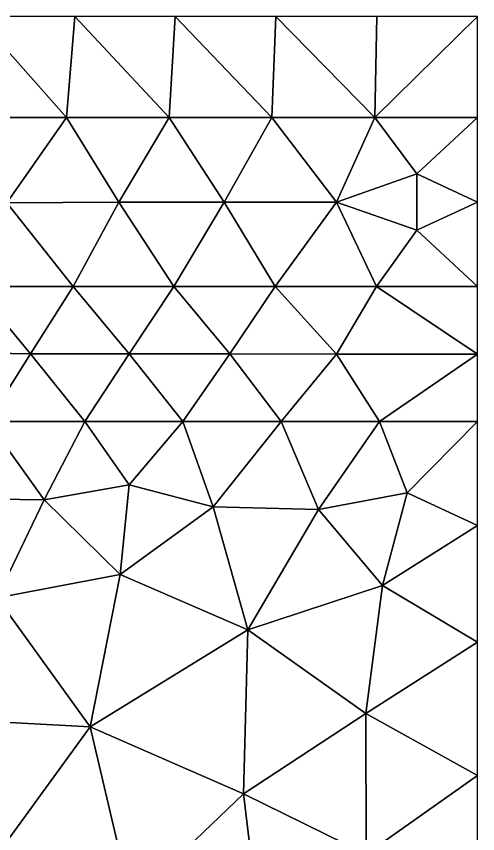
# Model space of a CAD drawing. Header units: metres. Extents: x 2 to 72, y -280 to 0.
# Drawn here: x 38.3 to 72.5, y -60.5 to 0 of the extents above; entities that cross this region are included whole.
import ezdxf

# ---------------------------------------------------------------- set-up
doc = ezdxf.new("R2010")
doc.units = ezdxf.units.M

msp = doc.modelspace()

# ---------------------------------------------------------------- linework, layer by layer
at = {"layer": 'layer', "color": 0}
for points in [[(34.714, -7.5), (42.0468, -7.5), (35.388, 0)], [(42.6503, 0), (35.388, 0), (42.0468, -7.5)], [(42.0468, -7.5), (49.6376, -7.5), (42.6503, 0)], [(50.0918, 0), (42.6503, 0), (49.6376, -7.5)], [(49.6376, -7.5), (57.2537, -7.5), (50.0918, 0)], [(57.5573, 0), (50.0918, 0), (57.2537, -7.5)], [(57.2537, -7.5), (64.8768, -7.5), (57.5573, 0)], [(65.0286, 0), (57.5573, 0), (64.8768, -7.5)], [(64.8768, -7.5), (72.5, -7.5), (72.5, 0)], [(72.5, 0), (65.0286, 0), (64.8768, -7.5)], [(42.0468, -7.5), (34.714, -7.5), (37.6158, -13.8124)], [(45.9229, -13.7606), (42.0468, -7.5), (37.6158, -13.8124)], [(49.6376, -7.5), (42.0468, -7.5), (45.9229, -13.7606)], [(53.7241, -13.7516), (49.6376, -7.5), (45.9229, -13.7606)], [(57.2537, -7.5), (49.6376, -7.5), (53.7241, -13.7516)], [(62.0461, -13.7494), (57.2537, -7.5), (53.7241, -13.7516)], [(64.8768, -7.5), (57.2537, -7.5), (62.0461, -13.7494)], [(67.9847, -11.666), (64.8768, -7.5), (62.0461, -13.7494)], [(72.5, -7.5), (64.8768, -7.5), (67.9847, -11.666)], [(72.5, -13.75), (72.5, -7.5), (67.9847, -11.666)], [(68.0053, -15.8331), (67.9847, -11.666), (62.0461, -13.7494)], [(68.0053, -15.8331), (72.5, -13.75), (67.9847, -11.666)], [(35.2123, -20), (42.5191, -20), (37.6158, -13.8124)], [(37.6158, -13.8124), (42.5191, -20), (45.9229, -13.7606)], [(42.5191, -20), (49.9929, -20), (45.9229, -13.7606)], [(45.9229, -13.7606), (49.9929, -20), (53.7241, -13.7516)], [(49.9929, -20), (57.4915, -20), (53.7241, -13.7516)], [(53.7241, -13.7516), (57.4915, -20), (62.0461, -13.7494)], [(57.4915, -20), (64.9958, -20), (62.0461, -13.7494)], [(62.0461, -13.7494), (64.9958, -20), (68.0053, -15.8331)], [(72.5, -20), (72.5, -13.75), (68.0053, -15.8331)], [(64.9958, -20), (72.5, -20), (68.0053, -15.8331)], [(39.3766, -24.9747), (35.2123, -20), (32.2372, -24.8528)], [(42.5191, -20), (35.2123, -20), (39.3766, -24.9747)], [(46.6801, -24.9956), (42.5191, -20), (39.3766, -24.9747)], [(49.9929, -20), (42.5191, -20), (46.6801, -24.9956)], [(54.1337, -24.9992), (49.9929, -20), (46.6801, -24.9956)], [(57.4915, -20), (49.9929, -20), (54.1337, -24.9992)], [(62.0456, -24.9998), (57.4915, -20), (54.1337, -24.9992)], [(64.9958, -20), (57.4915, -20), (62.0456, -24.9998)], [(72.5, -25), (64.9958, -20), (62.0456, -24.9998)], [(72.5, -25), (72.5, -20), (64.9958, -20)], [(32.2372, -24.8528), (36.2098, -30), (39.3766, -24.9747)], [(36.2098, -30), (43.4013, -30), (39.3766, -24.9747)], [(39.3766, -24.9747), (43.4013, -30), (46.6801, -24.9956)], [(43.4013, -30), (50.6568, -30), (46.6801, -24.9956)], [(46.6801, -24.9956), (50.6568, -30), (54.1337, -24.9992)], [(50.6568, -30), (57.9351, -30), (54.1337, -24.9992)], [(54.1337, -24.9992), (57.9351, -30), (62.0456, -24.9998)], [(57.9351, -30), (65.2176, -30), (62.0456, -24.9998)], [(65.2176, -30), (72.5, -25), (62.0456, -24.9998)], [(72.5, -30), (72.5, -25), (65.2176, -30)], [(40.3795, -35.7954), (36.2098, -30), (33.0979, -35.6857)], [(43.4013, -30), (36.2098, -30), (40.3795, -35.7954)], [(46.6753, -34.6909), (43.4013, -30), (40.3795, -35.7954)], [(50.6568, -30), (43.4013, -30), (46.6753, -34.6909)], [(52.9101, -36.3268), (50.6568, -30), (46.6753, -34.6909)], [(57.9351, -30), (50.6568, -30), (52.9101, -36.3268)], [(60.7089, -36.524), (57.9351, -30), (52.9101, -36.3268)], [(65.2176, -30), (57.9351, -30), (60.7089, -36.524)], [(67.2754, -35.2693), (65.2176, -30), (60.7089, -36.524)], [(72.5, -30), (65.2176, -30), (67.2754, -35.2693)], [(72.5, -37.6991), (72.5, -30), (67.2754, -35.2693)], [(46.6753, -34.6909), (40.3795, -35.7954), (46.0174, -41.3257)], [(52.9101, -36.3268), (46.6753, -34.6909), (46.0174, -41.3257)], [(40.3795, -35.7954), (33.0979, -35.6857), (36.869, -43.0482)], [(65.4403, -42.1399), (67.2754, -35.2693), (60.7089, -36.524)], [(65.4403, -42.1399), (72.5, -37.6991), (67.2754, -35.2693)], [(46.0174, -41.3257), (40.3795, -35.7954), (36.869, -43.0482)], [(55.4598, -45.4293), (52.9101, -36.3268), (46.0174, -41.3257)], [(60.7089, -36.524), (52.9101, -36.3268), (55.4598, -45.4293)], [(55.4598, -45.4293), (65.4403, -42.1399), (60.7089, -36.524)], [(72.5, -46.3466), (72.5, -37.6991), (65.4403, -42.1399)], [(46.0174, -41.3257), (36.869, -43.0482), (43.7948, -52.599)], [(55.4598, -45.4293), (46.0174, -41.3257), (43.7948, -52.599)], [(64.2066, -51.6095), (65.4403, -42.1399), (55.4598, -45.4293)], [(64.2066, -51.6095), (72.5, -46.3466), (65.4403, -42.1399)], [(43.7948, -52.599), (36.869, -43.0482), (30.4453, -51.8883)], [(55.1446, -57.5728), (55.4598, -45.4293), (43.7948, -52.599)], [(55.1446, -57.5728), (64.2066, -51.6095), (55.4598, -45.4293)], [(72.5, -56.2047), (72.5, -46.3466), (64.2066, -51.6095)], [(43.7948, -52.599), (30.4453, -51.8883), (35.8919, -63.4362)], [(64.2438, -62.0221), (64.2066, -51.6095), (55.1446, -57.5728)], [(64.2438, -62.0221), (72.5, -56.2047), (64.2066, -51.6095)], [(46.8183, -65.5328), (43.7948, -52.599), (35.8919, -63.4362)], [(46.8183, -65.5328), (55.1446, -57.5728), (43.7948, -52.599)], [(72.5, -66.3772), (72.5, -56.2047), (64.2438, -62.0221)], [(56.4723, -68.3996), (55.1446, -57.5728), (46.8183, -65.5328)], [(56.4723, -68.3996), (64.2438, -62.0221), (55.1446, -57.5728)]]:
    msp.add_3dface(points, dxfattribs=at)

doc.saveas('drawing.dxf')
